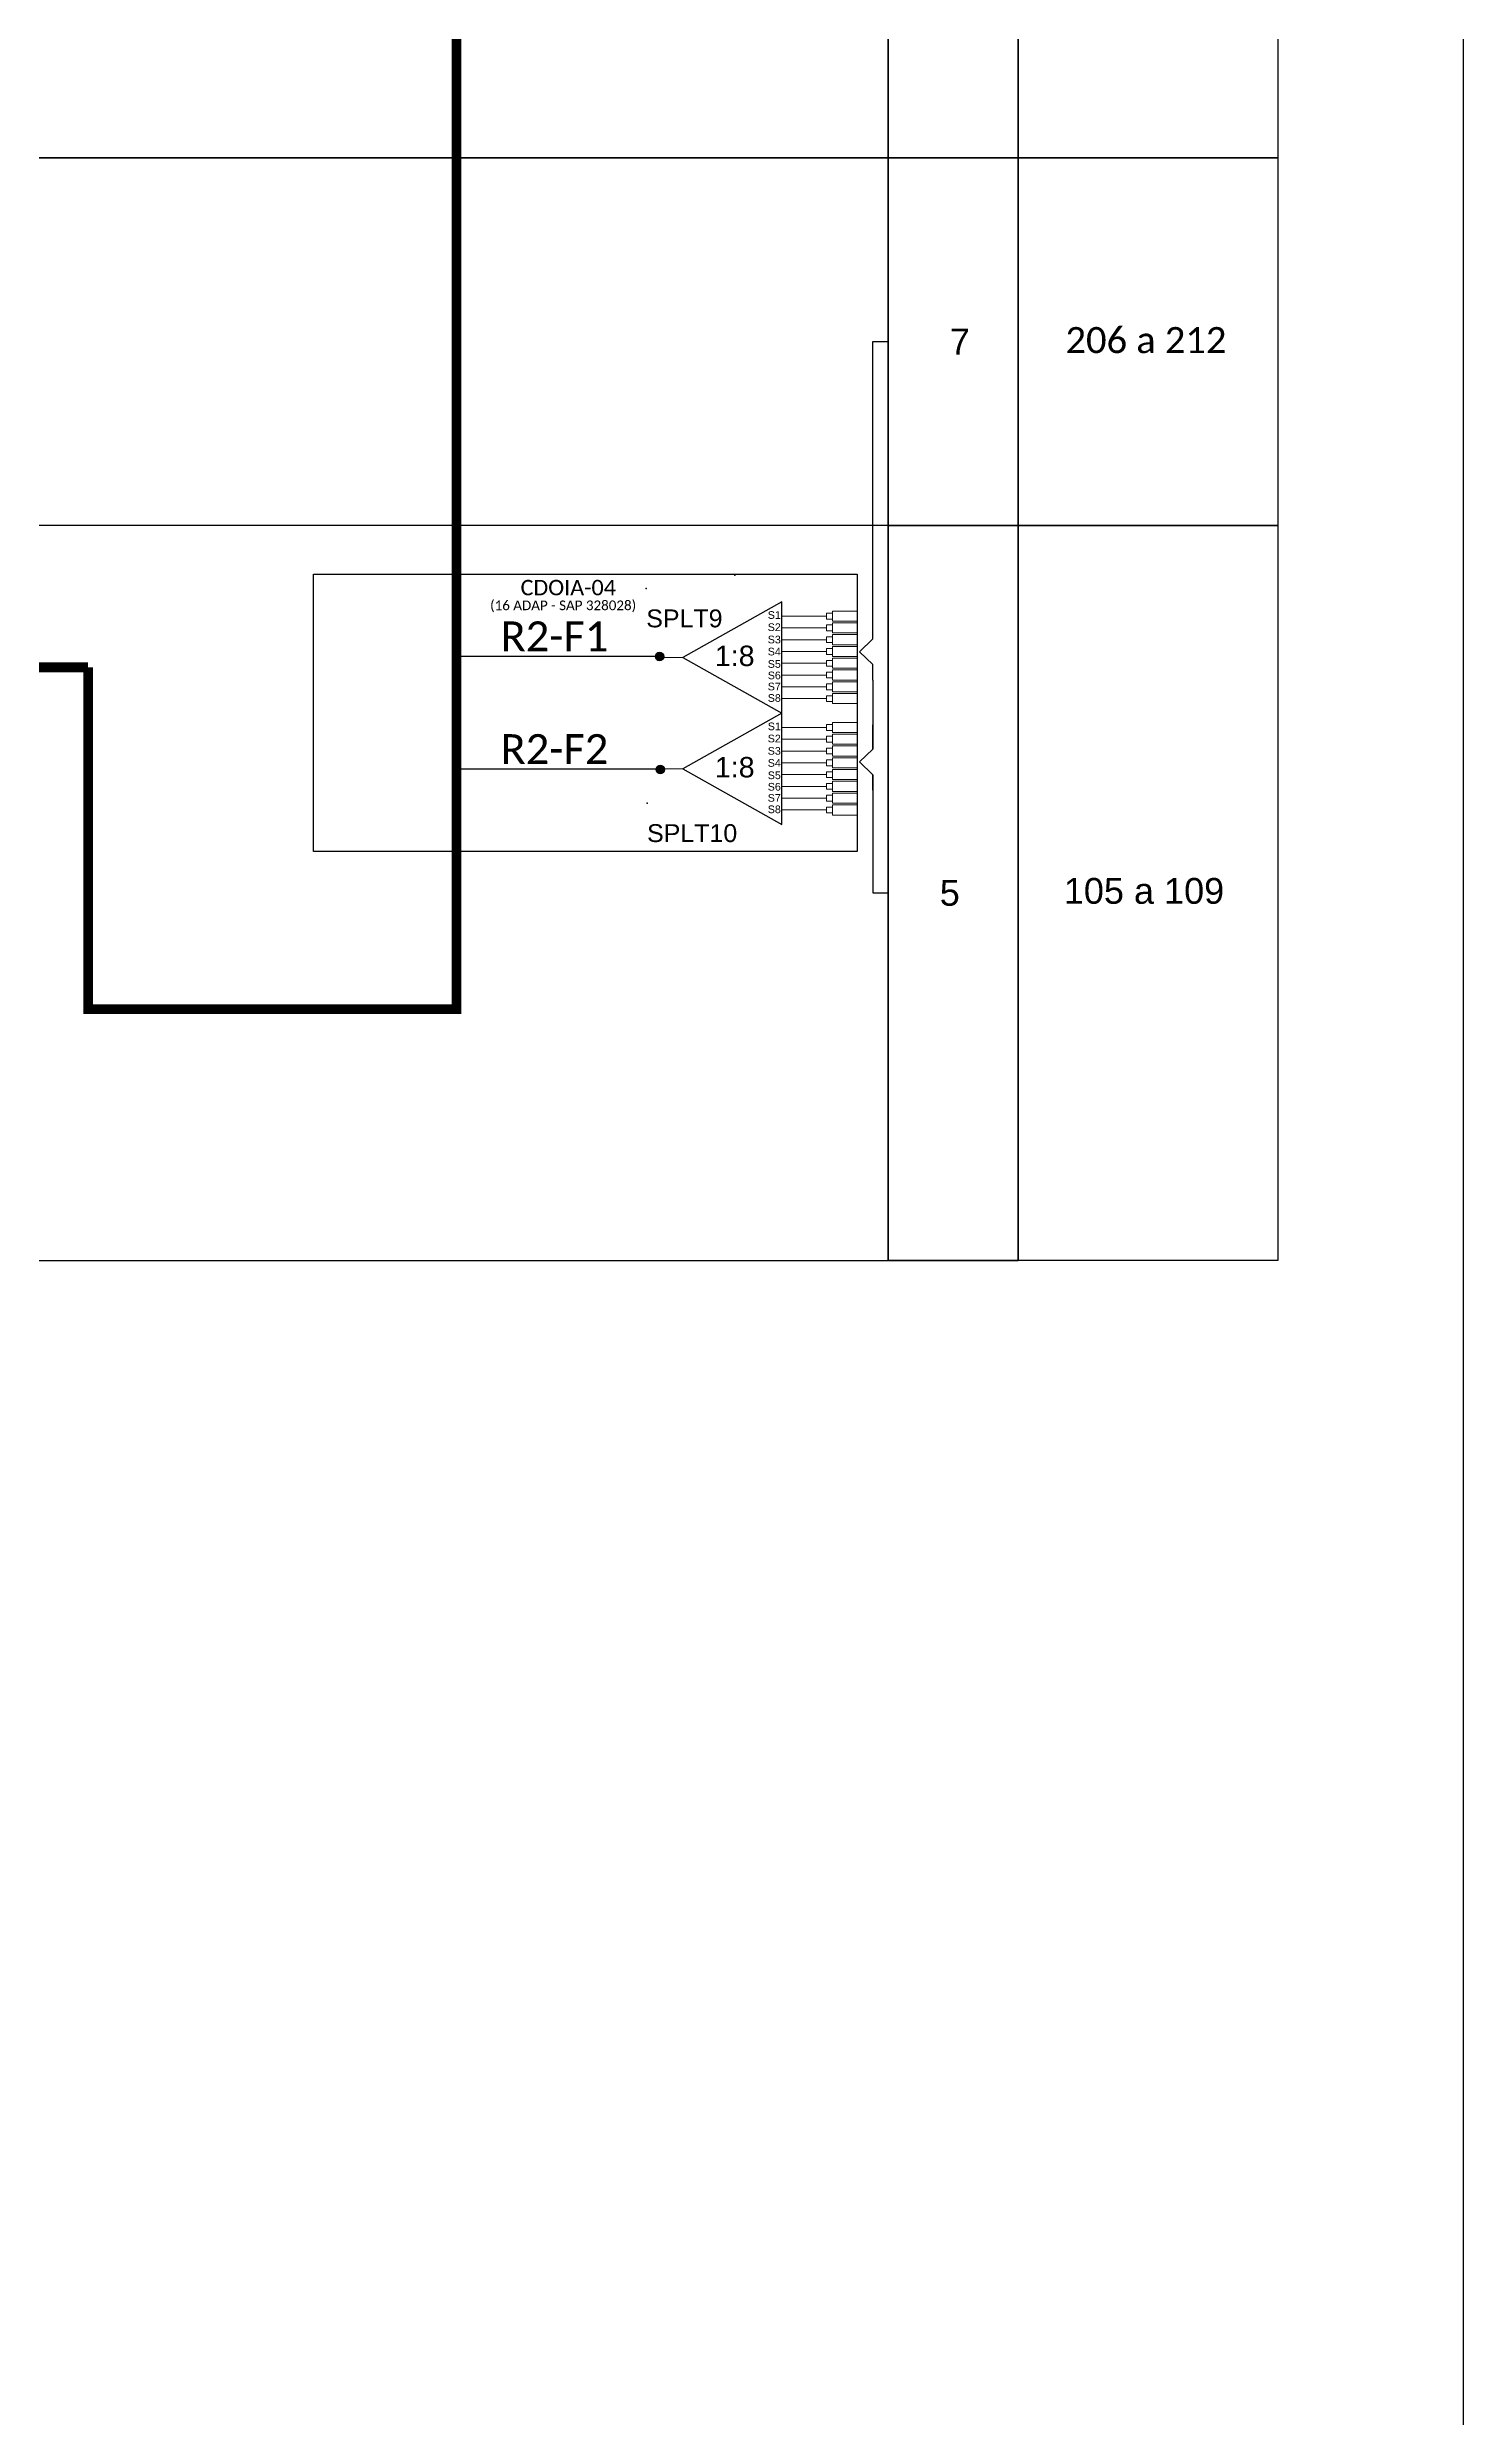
# Model space of a CAD drawing. Header units: metres. Extents: x -0.4 to 58.6, y 1.4 to 43.1.
# Drawn here: x 53.66 to 58.65, y 25.97 to 34.32 of the extents above; entities that cross this region are included whole.
import ezdxf
from ezdxf.enums import TextEntityAlignment as Align

# ---------------------------------------------------------------- set-up
doc = ezdxf.new("R2010")
doc.units = ezdxf.units.M
doc.styles.add('ARIAL', font='arial.ttf')
doc.styles.add('WMF-Calibri0', font='calibri.ttf')

# ---------------------------------------------------------------- blocks, each defined once
blk = doc.blocks.new('SPLT_1-8_SC-APC')
at = {"color": 1}
blk.add_lwpolyline([(-7.37, -2.1), (-17.04, -7.55), (-7.37, -13), (-7.37, -2.1)], dxfattribs=at)
at = {"color": 3, "lineweight": 0}
for points in [[(-2.99, -3.51), (-7.37, -3.51)], [(-2.41, -3.02), (-2.41, -4)], [(-2.41, -3.02), (0, -3.02)], [(-2.41, -4), (0, -4)], [(-2.41, -4.17), (-2.41, -5.16)], [(-2.41, -4.17), (0, -4.17)], [(-7.37, -4.66), (-2.99, -4.66)], [(-7.37, -5.82), (-2.99, -5.82)], [(-2.41, -5.16), (0, -5.16)], [(-2.41, -5.32), (-2.41, -6.31)], [(-2.41, -5.32), (0, -5.32)], [(-2.41, -6.31), (0, -6.31)], [(-2.41, -6.48), (-2.41, -7.46)], [(-2.41, -6.48), (0, -6.48)], [(-7.37, -6.97), (-2.99, -6.97)], [(-7.37, -8.12), (-2.99, -8.12)], [(-2.41, -7.46), (0, -7.46)], [(-2.41, -7.63), (-2.41, -8.62)], [(-2.41, -7.63), (0, -7.63)], [(-2.41, -8.62), (0, -8.62)], [(-2.41, -8.78), (-2.41, -9.77)], [(-2.41, -8.78), (0, -8.78)], [(-7.37, -9.28), (-2.99, -9.28)], [(-7.37, -10.43), (-2.99, -10.43)], [(-7.37, -11.58), (-2.99, -11.58)], [(-2.41, -9.77), (0, -9.77)], [(-2.41, -9.94), (-2.41, -10.92)], [(-2.41, -9.94), (0, -9.94)], [(-2.41, -10.92), (0, -10.92)], [(-2.41, -11.09), (-2.41, -12.08)], [(-2.41, -11.09), (0, -11.09)], [(-2.41, -12.08), (0, -12.08)]]:
    blk.add_lwpolyline(points, dxfattribs=at)
for points in [[(-2.99, -3.22), (-2.41, -3.22), (-2.41, -3.8), (-2.99, -3.8)], [(-2.99, -4.38), (-2.41, -4.38), (-2.41, -4.95), (-2.99, -4.95)], [(-2.99, -5.53), (-2.41, -5.53), (-2.41, -6.1), (-2.99, -6.1)], [(-2.99, -6.68), (-2.41, -6.68), (-2.41, -7.26), (-2.99, -7.26)], [(-2.99, -7.84), (-2.41, -7.84), (-2.41, -8.41), (-2.99, -8.41)], [(-2.99, -8.99), (-2.41, -8.99), (-2.41, -9.56), (-2.99, -9.56)], [(-2.99, -10.14), (-2.41, -10.14), (-2.41, -10.72), (-2.99, -10.72)], [(-2.99, -11.3), (-2.41, -11.3), (-2.41, -11.87), (-2.99, -11.87)]]:
    blk.add_lwpolyline(points, close=True, dxfattribs=at)
at = {"color": 1, "lineweight": 0}
blk.add_lwpolyline([(-17.04, -7.55), (-19.26, -7.55)], dxfattribs=at)
at = {"color": 1, "style": 'ARIAL'}
for s, height, p in [('S1', 0.75, (-8.74, -3.78)), ('S2', 0.75, (-8.74, -4.97)), ('1:8', 2, (-13.91, -8.4)), ('S3', 0.75, (-8.74, -6.18)), ('S4', 0.75, (-8.74, -7.36)), ('S5', 0.75, (-8.74, -8.57)), ('S6', 0.75, (-8.74, -9.69)), ('S7', 0.75, (-8.74, -10.78)), ('S8', 0.75, (-8.74, -11.9))]:
    blk.add_text(s, height=height, dxfattribs=at).set_placement(p)
blk = doc.blocks.new('SPLITTER_')
blk.add_point((0, 0))
at = {"style": 'ARIAL', "flags": 4}
blk.add_attdef('SPLT', (0, -3.26), '', height=1.5, dxfattribs=at)
blk = doc.blocks.new('A$C415C251F')
at = {"color": 3}
blk.add_point((0, 0), dxfattribs=at)
blk = doc.blocks.new('LEG_CDOIA8_C-SPLT_DIR')
at = {"color": 3}
blk.add_blockref('A$C415C251F', (0, 0), dxfattribs=at)
at = {"color": 1, "style": 'WMF-Calibri0', "flags": 4}
blk.add_attdef('CDO', (-26.84, -2.61), '', height=2, dxfattribs=at)
blk.add_attdef('MODELO', text='', height=1.5, dxfattribs=at).set_placement((-22.23, -4.54), align=Align.CENTER)
at = {"style": 'ARIAL', "flags": 4}
blk.add_attdef('SPLITAGEM', text='', height=1.5, dxfattribs=at).set_placement((-18.36, -12.59), align=Align.CENTER)

msp = doc.modelspace()

# ---------------------------------------------------------------- hatches: boundary and pattern name
h = msp.add_hatch(color=3)
h.dxf.hatch_style = 1
edge = h.paths.add_edge_path()
edge.add_arc((55.8149, 32.1747), 0.0149, 0, 360)
h = msp.add_hatch(color=3)
h.dxf.hatch_style = 1
edge = h.paths.add_edge_path()
edge.add_arc((55.8174, 31.7768), 0.0149, 0, 360)

# ---------------------------------------------------------------- linework, layer by layer
for p, q in [((48.3584, 33.9316), (56.6207, 33.9316)), ((56.6207, 33.9316), (56.6207, 32.6367)), ((56.6207, 32.6367), (48.6134, 32.6367)), ((56.6207, 32.6367), (56.6207, 31.3418)), ((56.6207, 32.6367), (57.0783, 32.6367)), ((56.6207, 31.3418), (56.6207, 32.6367)), ((57.0783, 32.6367), (57.0783, 31.3418)), ((57.0783, 32.6367), (57.9936, 32.6367)), ((57.0783, 31.3418), (57.0783, 32.6367)), ((57.9936, 32.6367), (57.9936, 31.3418)), ((56.6207, 31.3418), (56.6207, 30.0469)), ((56.6207, 30.0469), (56.6207, 31.3418)), ((57.0783, 31.3418), (57.0783, 30.0469)), ((57.0783, 30.0469), (57.0783, 31.3418)), ((57.9936, 31.3418), (57.9936, 30.0469)), ((57.0783, 30.0469), (56.6207, 30.0469)), ((57.9936, 30.0469), (57.0783, 30.0469))]:
    msp.add_line(p, q)
at = {"color": 7}
msp.add_lwpolyline([(-0.3898, 1.4464), (58.6484, 1.4464), (58.6484, 43.1452), (-0.3898, 43.1452)], close=True, dxfattribs=at)
at = {"color": 6, "const_width": 0.0346}
for points in [[(55.0994, 31.7774), (55.0994, 39.737)], [(53.801, 32.1368), (51.2675, 32.1368)], [(55.0994, 31.7774), (55.0994, 30.9324), (53.801, 30.9324), (53.801, 32.1368)]]:
    msp.add_lwpolyline(points, dxfattribs=at)
for points in [[(42.7315, 35.2265), (56.6207, 35.2265), (56.6207, 33.9316), (42.7315, 33.9316)], [(56.6207, 35.2265), (57.0783, 35.2265), (57.0783, 33.9316), (56.6207, 33.9316)], [(57.0783, 35.2265), (57.9936, 35.2265), (57.9936, 33.9316), (57.0783, 33.9316)], [(56.6207, 33.9316), (57.0783, 33.9316), (57.0783, 32.6367), (56.6207, 32.6367)], [(57.0783, 33.9316), (57.9936, 33.9316), (57.9936, 32.6367), (57.0783, 32.6367)]]:
    msp.add_lwpolyline(points, close=True)
at = {"color": 3}
for points in [[(56.5667, 32.3221), (56.5667, 33.2842), (56.6207, 33.2842)], [(56.5667, 32.0918), (56.5667, 32.1464), (56.5197, 32.1916), (56.5667, 32.2368), (56.5667, 32.3221)], [(56.5667, 32.0918), (56.5667, 31.8484)], [(56.5667, 31.7034), (56.5667, 31.758), (56.5197, 31.8032), (56.5667, 31.8484), (56.5667, 31.9337)], [(56.5667, 31.758), (56.5667, 31.3418), (56.6207, 31.3418)]]:
    msp.add_lwpolyline(points, dxfattribs=at)
at = {"color": 1}
msp.add_lwpolyline([(54.5954, 32.4643), (56.5106, 32.4643), (56.5106, 31.488), (54.5954, 31.488)], close=True, dxfattribs=at)
at = {"color": 6}
for points in [[(55.8149, 32.1747), (55.0994, 32.1747)], [(55.8149, 31.7774), (55.0994, 31.7774)]]:
    msp.add_lwpolyline(points, dxfattribs=at)
msp.add_lwpolyline([(42.7315, 30.0469), (57.0783, 30.0469)])
at = {"color": 3}
for centre in [(55.8149, 32.1747), (55.8174, 31.7768)]:
    msp.add_circle(centre, 0.0149, dxfattribs=at)

# ---------------------------------------------------------------- block references
ref = msp.add_blockref('LEG_CDOIA8_C-SPLT_DIR', (56.0798, 32.4614), dxfattribs=dict(at, xscale=0.02720606616, yscale=0.02720606616, zscale=0.02720606616))
ref.add_attrib('CDO', 'CDOIA-04', (55.325, 32.3904), dxfattribs={"color": 1, "height": 0.05441, "style": 'WMF-Calibri0'})
ref.add_attrib('MODELO', '(16 ADAP - SAP 328028)', dxfattribs={"color": 1, "height": 0.034008, "style": 'WMF-Calibri0'}).set_placement((55.4749, 32.338), align=Align.CENTER)
ref = msp.add_blockref('SPLITTER_', (55.7679, 32.4144), dxfattribs=dict(xscale=0.04197507350400001, yscale=0.04197507350400001, zscale=0.04197507350400001))
ref.add_attrib('SPLT', 'SPLT9', (55.7679, 32.2775), dxfattribs={"height": 0.06296, "style": 'ARIAL'})
at = {"color": 3, "xscale": 0.03600000000000819, "yscale": 0.03600000000000819, "zscale": 0.03600000000000819}
for p in [(56.5106, 32.4435), (56.5106, 32.0512)]:
    msp.add_blockref('SPLT_1-8_SC-APC', p, dxfattribs=at)
ref = msp.add_blockref('SPLITTER_', (55.7707, 31.6578), dxfattribs=dict(xscale=0.04197507350400001, yscale=0.04197507350400001, zscale=0.04197507350400001))
ref.add_attrib('SPLT', 'SPLT10', (55.7707, 31.521), dxfattribs={"height": 0.06296, "style": 'ARIAL'})

# ---------------------------------------------------------------- texts
for s, height, style, p in [('206 a 212', 0.09163, 'WMF-Calibri0', (57.2453, 33.2438)), ('105 a 109', 0.09096, 'ARIAL', (57.2393, 31.3035))]:
    msp.add_text(s, height=height, dxfattribs=dict(style=style)).set_placement(p)
at = {"color": 6, "style": 'WMF-Calibri0'}
for s, p in [('R2-F1', (55.2543, 32.1935)), ('R2-F2', (55.2543, 31.7962))]:
    msp.add_text(s, height=0.10494, dxfattribs=at).set_placement(p)
at = {"style": 'ARIAL', "flags": 12}
for tag, text, height, p in [('7', '0', 0.091, (56.8728, 33.2842)), ('5', 'XX', 0.09096, (56.8375, 31.3422))]:
    msp.add_attdef(tag, text=text, height=height, dxfattribs=at).set_placement(p, align=Align.MIDDLE_CENTER)

doc.saveas('drawing.dxf')
